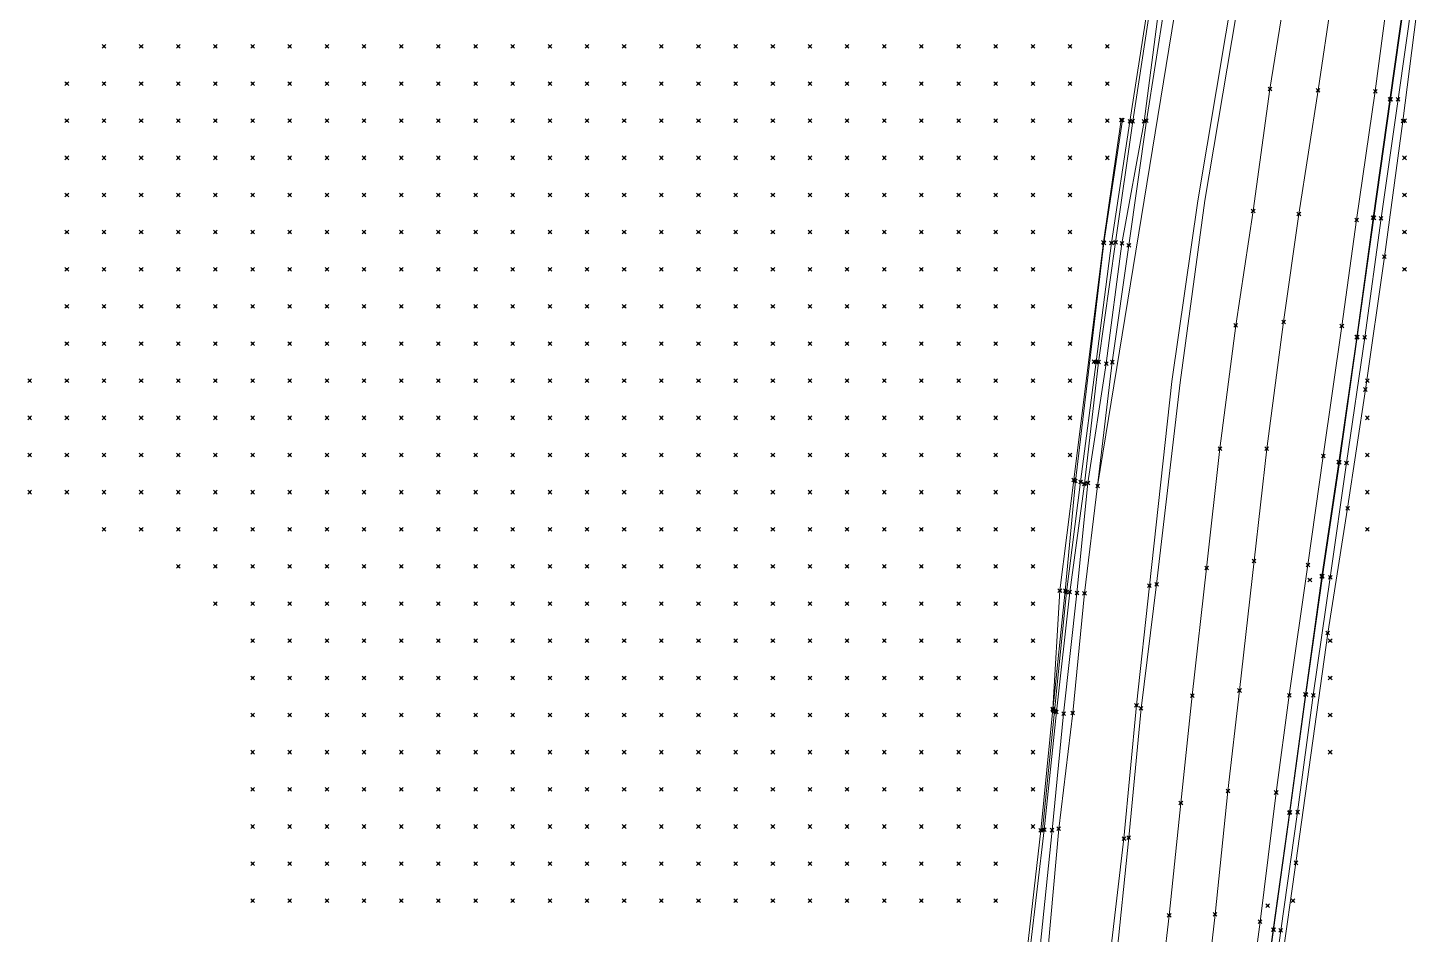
# Model space of a CAD drawing. Header units: metres. Extents: x 441556 to 446409, y 432338 to 461058.
# Drawn here: x 441572.9 to 441685.3, y 453339.2 to 453412.3 of the extents above; entities that cross this region are included whole.
import ezdxf

# ---------------------------------------------------------------- set-up
doc = ezdxf.new("R2010")
doc.units = ezdxf.units.M
doc.header["$MEASUREMENT"] = 0
doc.header["$PDMODE"] = 35
doc.header["$PDSIZE"] = 0.15
for name, color, linetype, lineweight in [('DTM-BRE-RevN_GRP_ CAROSABIL', 2, 'Continuous', 0), ('DTM-BRE-RevN_GRP_ACOSTAMENT', 2, 'Continuous', 0), ('DTM-BRE-RevN_GRP_AX', 2, 'Continuous', 0), ('DTM-BRE-RevN_GRP_PARAPET METALIC', 2, 'Continuous', 0), ('DTM-BRE-RevN_GRP_PARAPET NEW JERSEY', 2, 'Continuous', 0), ('DTM-BRE-RevN_GRP_SANT BETON JOS', 2, 'Continuous', 0), ('DTM-BRE-RevN_GRP_SANT BETON SUS', 2, 'Continuous', 0), ('DTM-BRE-RevN_GRP_ZID SPRIJIN JOS', 2, 'Continuous', 0), ('DTM-BRE-RevN_GRP_ZID SPRIJIN SUS', 2, 'Continuous', 0), ('DTM-BRE-RevN_YP_RevG', 1, 'Continuous', 0), ('DTM-BRE-RevN_YP_RevL', 1, 'Continuous', 0), ('DTM-NOK-RevN_LIDAR_co_lidar', 91, 'Continuous', 0), ('DTM-NOK-RevN_RTK', 32, 'Continuous', 0)]:
    doc.layers.add(name, color=color, linetype=linetype, lineweight=lineweight)

msp = doc.modelspace()

# ---------------------------------------------------------------- linework, layer by layer
at = {"layer": 'DTM-BRE-RevN_GRP_ CAROSABIL'}
for p, q in [((441677.098, 453407.298, 358.838), (441678.545, 453416.952, 358.759)), ((441664.702, 453414.089, 361.063), (441663.242, 453404.832, 361.058)), ((441675.541, 453397.303, 358.761), (441677.098, 453407.298, 358.838)), ((441663.242, 453404.832, 361.058), (441661.818, 453394.776, 359.022)), ((441674.312, 453388.587, 358.741), (441675.541, 453397.303, 358.761)), ((441661.818, 453394.776, 359.022), (441660.477, 453385.341, 359.017)), ((441672.951, 453378.347, 358.736), (441674.312, 453388.587, 358.741)), ((441660.477, 453385.341, 359.017), (441659.295, 453375.348, 359)), ((441671.926, 453369.295, 358.73), (441672.951, 453378.347, 358.736)), ((441659.295, 453375.348, 359), (441658.24, 453366.687, 358.942)), ((441670.75, 453358.832, 358.757), (441671.926, 453369.295, 358.73)), ((441658.24, 453366.687, 358.942), (441657.294, 453357.022, 358.952)), ((441669.816, 453350.714, 358.746), (441670.75, 453358.832, 358.757)), ((441657.294, 453357.022, 358.952), (441656.155, 453347.674, 359.017)), ((441668.774, 453340.757, 358.778), (441669.816, 453350.714, 358.746)), ((441656.155, 453347.674, 359.017), (441655.308, 453338.093, 359.009)), ((441667.781, 453331.705, 358.748), (441668.774, 453340.757, 358.778))]:
    msp.add_line(p, q, dxfattribs=at)
at = {"layer": 'DTM-BRE-RevN_GRP_ACOSTAMENT'}
for p, q in [((441682.894, 453406.562, 358.604), (441684.226, 453415.946, 358.652)), ((441681.54, 453397.001, 358.594), (441682.894, 453406.562, 358.604)), ((441680.216, 453387.361, 358.584), (441681.54, 453397.001, 358.594)), ((441678.763, 453377.27, 358.601), (441680.216, 453387.361, 358.584)), ((441677.389, 453368.058, 358.576), (441678.763, 453377.27, 358.601)), ((441676.079, 453358.52, 358.588), (441677.389, 453368.058, 358.576)), ((441674.775, 453348.961, 358.602), (441676.079, 453358.52, 358.588)), ((441673.48, 453339.525, 358.636), (441674.775, 453348.961, 358.602)), ((441672.112, 453330.042, 358.618), (441673.48, 453339.525, 358.636))]:
    msp.add_line(p, q, dxfattribs=at)
at = {"layer": 'DTM-BRE-RevN_GRP_AX'}
for p, q in [((441673.212, 453407.395, 358.825), (441674.763, 453417.228, 358.856)), ((441671.854, 453397.557, 358.825), (441673.212, 453407.395, 358.825)), ((441670.449, 453388.308, 358.811), (441671.854, 453397.557, 358.825)), ((441669.167, 453378.365, 358.807), (441670.449, 453388.308, 358.811)), ((441668.091, 453368.719, 358.76), (441669.167, 453378.365, 358.807)), ((441666.936, 453358.421, 358.785), (441668.091, 453368.719, 358.76)), ((441666.014, 453349.743, 358.792), (441666.936, 453358.421, 358.785)), ((441665.074, 453340.674, 358.788), (441666.014, 453349.743, 358.792)), ((441664.034, 453331.638, 358.758), (441665.074, 453340.674, 358.788))]:
    msp.add_line(p, q, dxfattribs=at)
at = {"layer": 'DTM-BRE-RevN_GRP_PARAPET METALIC'}
for p, q in [((441681.716, 453407.21, 358.66), (441682.872, 453416.077, 358.667)), ((441680.208, 453396.829, 358.619), (441681.716, 453407.21, 358.66)), ((441679.011, 453388.254, 358.601), (441680.208, 453396.829, 358.619)), ((441677.517, 453377.762, 358.615), (441679.011, 453388.254, 358.601)), ((441676.276, 453368.968, 358.6), (441677.517, 453377.762, 358.615)), ((441674.769, 453358.442, 358.559), (441676.276, 453368.968, 358.6)), ((441673.711, 453350.594, 358.582), (441674.769, 453358.442, 358.559)), ((441672.409, 453340.166, 358.629), (441673.711, 453350.594, 358.582)), ((441671.258, 453331.488, 358.632), (441672.409, 453340.166, 358.629))]:
    msp.add_line(p, q, dxfattribs=at)
at = {"layer": 'DTM-BRE-RevN_GRP_PARAPET NEW JERSEY'}
for p, q in [((441663.48, 453367.295, 358.738), (441662.436, 453357.64, 358.872)), ((441662.801, 453357.383, 358.684), (441664.059, 453367.409, 358.744)), ((441662.436, 453357.64, 358.872), (441661.418, 453346.875, 358.882)), ((441661.813, 453346.951, 358.852), (441662.801, 453357.383, 358.684)), ((441659.855, 453328.048, 358.86), (441661.813, 453346.951, 358.852)), ((441661.418, 453346.875, 358.882), (441660.275, 453337.248, 358.937))]:
    msp.add_line(p, q, dxfattribs=at)
at = {"layer": 'DTM-BRE-RevN_GRP_SANT BETON JOS'}
for p, q in [((441663.606, 453414.318, 360.653), (441662.139, 453404.801, 360.702)), ((441662.139, 453404.801, 360.702), (441660.748, 453395.028, 358.587)), ((441660.748, 453395.028, 358.587), (441659.38, 453385.355, 358.657)), ((441659.38, 453385.355, 358.657), (441658.235, 453375.509, 358.643)), ((441658.235, 453375.509, 358.643), (441657.044, 453366.78, 358.518)), ((441657.044, 453366.78, 358.518), (441655.97, 453357.101, 358.525)), ((441655.97, 453357.101, 358.525), (441654.989, 453347.594, 358.568)), ((441654.989, 453347.594, 358.568), (441653.853, 453337.991, 358.522))]:
    msp.add_line(p, q, dxfattribs=at)
at = {"layer": 'DTM-BRE-RevN_GRP_SANT BETON SUS'}
for p, q in [((441663.415, 453414.442, 360.832), (441661.902, 453404.78, 360.841)), ((441664.301, 453414.299, 360.93), (441663.058, 453404.781, 361.018)), ((441661.902, 453404.78, 360.841), (441660.419, 453394.969, 358.752)), ((441663.058, 453404.781, 361.018), (441661.264, 453394.931, 358.836)), ((441660.419, 453394.969, 358.752), (441659.173, 453385.36, 358.814)), ((441661.264, 453394.931, 358.836), (441659.999, 453385.224, 358.865)), ((441659.173, 453385.36, 358.814), (441657.921, 453375.673, 358.771)), ((441659.999, 453385.224, 358.865), (441658.51, 453375.588, 358.715)), ((441657.921, 453375.673, 358.771), (441656.777, 453366.765, 358.712)), ((441658.51, 453375.588, 358.715), (441657.632, 453366.696, 358.772)), ((441656.777, 453366.765, 358.712), (441655.827, 453357.167, 358.619)), ((441657.632, 453366.696, 358.772), (441656.558, 453356.952, 358.755)), ((441655.827, 453357.167, 358.619), (441654.855, 453347.579, 358.67)), ((441656.558, 453356.952, 358.755), (441655.618, 453347.554, 358.831)), ((441655.618, 453347.554, 358.831), (441654.669, 453338.13, 358.871))]:
    msp.add_line(p, q, dxfattribs=at)
at = {"layer": 'DTM-BRE-RevN_GRP_ZID SPRIJIN JOS'}
for p, q in [((441683.946, 453404.805, 355.284), (441685.255, 453415.142, 355.198)), ((441661.294, 453404.904, 360.806), (441659.807, 453394.967, 358.643)), ((441682.445, 453393.856, 355.148), (441683.946, 453404.805, 355.284)), ((441659.807, 453394.967, 358.643), (441657.5, 453375.741, 358.843)), ((441680.912, 453383.135, 355.173), (441682.445, 453393.856, 355.148)), ((441679.481, 453373.546, 355.236), (441680.912, 453383.135, 355.173)), ((441657.5, 453375.741, 358.843), (441656.682, 453366.886, 358.629)), ((441677.873, 453363.469, 355.239), (441679.481, 453373.546, 355.236)), ((441656.682, 453366.886, 358.629), (441655.694, 453357.239, 358.671)), ((441675.31, 453344.918, 355.485), (441677.873, 453363.469, 355.239)), ((441673.166, 453329.872, 355.44), (441675.31, 453344.918, 355.485))]:
    msp.add_line(p, q, dxfattribs=at)
at = {"layer": 'DTM-BRE-RevN_GRP_ZID SPRIJIN SUS'}
for p, q in [((441682.945, 453406.563, 358.792), (441684.278, 453415.927, 358.845)), ((441684.863, 453415.84, 358.834), (441683.552, 453406.571, 358.779)), ((441681.6, 453396.997, 358.788), (441682.945, 453406.563, 358.792)), ((441683.552, 453406.571, 358.779), (441682.175, 453396.957, 358.786)), ((441659.768, 453395.02, 359.437), (441661.208, 453404.9, 359.586)), ((441680.252, 453387.37, 358.758), (441681.6, 453396.997, 358.788)), ((441682.175, 453396.957, 358.786), (441680.86, 453387.346, 358.743)), ((441657.373, 453375.837, 359.607), (441659.768, 453395.02, 359.437)), ((441678.812, 453377.246, 358.743), (441680.252, 453387.37, 358.758)), ((441680.86, 453387.346, 358.743), (441679.388, 453377.206, 358.737)), ((441677.445, 453368.061, 358.702), (441678.812, 453377.246, 358.743)), ((441679.388, 453377.206, 358.737), (441678.073, 453367.968, 358.719)), ((441656.248, 453366.897, 359.452), (441657.373, 453375.837, 359.607)), ((441676.119, 453358.502, 358.732), (441677.445, 453368.061, 358.702)), ((441678.073, 453367.968, 358.719), (441676.708, 453358.449, 358.724)), ((441655.675, 453357.331, 359.662), (441656.248, 453366.897, 359.452)), ((441674.826, 453348.991, 358.731), (441676.119, 453358.502, 358.732)), ((441676.708, 453358.449, 358.724), (441675.439, 453349.006, 358.725)), ((441654.706, 453347.539, 359.517), (441655.675, 453357.331, 359.662)), ((441673.507, 453339.516, 358.787), (441674.826, 453348.991, 358.731)), ((441675.439, 453349.006, 358.725), (441674.086, 453339.458, 358.758)), ((441653.623, 453337.853, 359.66), (441654.706, 453347.539, 359.517)), ((441672.175, 453330.034, 358.781), (441673.507, 453339.516, 358.787)), ((441674.086, 453339.458, 358.758), (441672.747, 453330.018, 358.752))]:
    msp.add_line(p, q, dxfattribs=at)
at = {"layer": 'DTM-BRE-RevN_YP_RevG'}
msp.add_line((441659.295, 453375.348, 359), (441675.106, 453472.264, 359.306), dxfattribs=at)
at = {"layer": 'DTM-BRE-RevN_YP_RevL', "extrusion": (-0.000539822, -0.004057, 0.999992), "elevation": -1719.046, "flags": 128}
msp.add_lwpolyline([(441676.551, 453449.089), (441667.505, 453395.115), (441665.431, 453380.54), (441663.609, 453364.052)], dxfattribs=at)
at = {"layer": 'DTM-BRE-RevN_YP_RevL', "extrusion": (-0.000841484, -0.004658, 0.999989), "elevation": -2124.83, "flags": 128}
msp.add_lwpolyline([(441664.205, 453362.43), (441666.1, 453378.732), (441668.104, 453393.417), (441677.134, 453447.036)], dxfattribs=at)
at = {"layer": 'DTM-NOK-RevN_LIDAR_co_lidar'}
for p in [(441579.093, 453410.838, 429.11), (441582.092, 453410.838, 426.957), (441585.091, 453410.838, 424.946), (441588.091, 453410.838, 423.105), (441591.09, 453410.838, 421.621), (441594.089, 453410.838, 420.086), (441597.089, 453410.838, 418.108), (441600.088, 453410.838, 415.846), (441603.087, 453410.838, 413.58), (441606.087, 453410.838, 410.869), (441609.086, 453410.838, 407.345), (441612.085, 453410.838, 404.901), (441615.085, 453410.838, 401.847), (441618.084, 453410.838, 399.125), (441621.083, 453410.838, 396.402), (441624.083, 453410.838, 393.651), (441627.082, 453410.838, 391.676), (441630.081, 453410.838, 388.807), (441633.081, 453410.838, 386.067), (441636.08, 453410.838, 383.321), (441639.079, 453410.838, 380.484), (441642.079, 453410.838, 377.706), (441645.078, 453410.838, 374.677), (441648.078, 453410.838, 371.93), (441651.077, 453410.838, 369.586), (441654.076, 453410.838, 367.075), (441657.076, 453410.838, 364.362), (441660.075, 453410.838, 361.576), (441576.093, 453407.839, 429.498), (441579.093, 453407.839, 427.279), (441582.092, 453407.839, 425.267), (441585.091, 453407.839, 423.234), (441588.091, 453407.839, 421.403), (441591.09, 453407.839, 419.712), (441594.089, 453407.839, 417.952), (441597.089, 453407.839, 415.981), (441600.088, 453407.839, 414.031), (441603.087, 453407.839, 412.506), (441606.087, 453407.839, 410.377), (441609.086, 453407.839, 406.57), (441612.085, 453407.839, 403.148), (441615.085, 453407.839, 400.349), (441618.084, 453407.839, 397.945), (441621.083, 453407.839, 395.475), (441624.083, 453407.839, 392.76), (441627.082, 453407.839, 390.42), (441630.081, 453407.839, 387.97), (441633.081, 453407.839, 385.109), (441636.08, 453407.839, 382.324), (441639.079, 453407.839, 379.427), (441642.079, 453407.839, 376.489), (441645.078, 453407.839, 373.814), (441648.078, 453407.839, 371.264), (441651.077, 453407.839, 368.877), (441654.076, 453407.839, 366.591), (441657.076, 453407.839, 363.889), (441660.075, 453407.839, 360.831), (441576.093, 453404.839, 429.704), (441579.093, 453404.839, 427.244), (441582.092, 453404.839, 424.85), (441585.091, 453404.839, 422.671), (441588.091, 453404.839, 420.294), (441591.09, 453404.839, 417.948), (441594.089, 453404.839, 415.431), (441597.089, 453404.839, 413.526), (441600.088, 453404.839, 412.32), (441603.087, 453404.839, 410.718), (441606.087, 453404.839, 408.206), (441609.086, 453404.839, 404.44), (441612.085, 453404.839, 401.813), (441615.085, 453404.839, 398.878), (441618.084, 453404.839, 396.719), (441621.083, 453404.839, 394.682), (441624.083, 453404.839, 391.947), (441627.082, 453404.839, 389.267), (441630.081, 453404.839, 386.728), (441633.081, 453404.839, 384.227), (441636.08, 453404.839, 381.568), (441639.079, 453404.839, 378.648), (441642.079, 453404.839, 375.677), (441645.078, 453404.839, 373.049), (441648.078, 453404.839, 370.666), (441651.077, 453404.839, 368.282), (441654.076, 453404.839, 365.864), (441657.076, 453404.839, 363.339), (441660.075, 453404.839, 360.642), (441684.07, 453404.839, 356.231), (441576.093, 453401.84, 430.113), (441579.093, 453401.84, 427.677), (441582.092, 453401.84, 425.399), (441585.091, 453401.84, 423.02), (441588.091, 453401.84, 420.106), (441591.09, 453401.84, 417.758), (441594.089, 453401.84, 415.408), (441597.089, 453401.84, 412.703), (441600.088, 453401.84, 410.605), (441603.087, 453401.84, 408.939), (441606.087, 453401.84, 406.604), (441609.086, 453401.84, 403.329), (441612.085, 453401.84, 400.52), (441615.085, 453401.84, 397.951), (441618.084, 453401.84, 396.067), (441621.083, 453401.84, 393.735), (441624.083, 453401.84, 391.211), (441627.082, 453401.84, 388.314), (441630.081, 453401.84, 385.883), (441633.081, 453401.84, 383.516), (441636.08, 453401.84, 380.956), (441639.079, 453401.84, 378.217), (441642.079, 453401.84, 375.456), (441645.078, 453401.84, 372.826), (441648.078, 453401.84, 370.423), (441651.077, 453401.84, 368.17), (441654.076, 453401.84, 365.623), (441657.076, 453401.84, 362.98), (441660.075, 453401.84, 360.399), (441684.07, 453401.84, 355.486), (441576.093, 453398.841, 430.891), (441579.093, 453398.841, 428.392), (441582.092, 453398.841, 426.436), (441585.091, 453398.841, 423.616), (441588.091, 453398.841, 420.331), (441591.09, 453398.841, 418.01), (441594.089, 453398.841, 415.815), (441597.089, 453398.841, 412.918), (441600.088, 453398.841, 410.305), (441603.087, 453398.841, 408.021), (441606.087, 453398.841, 405.003), (441609.086, 453398.841, 401.902), (441612.085, 453398.841, 399.375), (441615.085, 453398.841, 396.701), (441618.084, 453398.841, 394.721), (441621.083, 453398.841, 392.648), (441624.083, 453398.841, 389.981), (441627.082, 453398.841, 387.676), (441630.081, 453398.841, 385.365), (441633.081, 453398.841, 383.191), (441636.08, 453398.841, 380.777), (441639.079, 453398.841, 378.217), (441642.079, 453398.841, 375.88), (441645.078, 453398.841, 373.313), (441648.078, 453398.841, 370.846), (441651.077, 453398.841, 368.513), (441654.076, 453398.841, 365.563), (441657.076, 453398.841, 362.698), (441684.07, 453398.841, 355.087), (441576.093, 453395.841, 431.298), (441579.093, 453395.841, 428.776), (441582.092, 453395.841, 426.528), (441585.091, 453395.841, 424.098), (441588.091, 453395.841, 421.09), (441591.09, 453395.841, 418.652), (441594.089, 453395.841, 416.111), (441597.089, 453395.841, 413.35), (441600.088, 453395.841, 411.012), (441603.087, 453395.841, 408.382), (441606.087, 453395.841, 405.46), (441609.086, 453395.841, 402.883), (441612.085, 453395.841, 400.089), (441615.085, 453395.841, 395.887), (441618.084, 453395.841, 393.681), (441621.083, 453395.841, 391.435), (441624.083, 453395.841, 388.88), (441627.082, 453395.841, 386.728), (441630.081, 453395.841, 384.578), (441633.081, 453395.841, 382.549), (441636.08, 453395.841, 380.503), (441639.079, 453395.841, 378.427), (441642.079, 453395.841, 376.248), (441645.078, 453395.841, 373.542), (441648.078, 453395.841, 370.796), (441651.077, 453395.841, 368.024), (441654.076, 453395.841, 365.04), (441657.076, 453395.841, 362.153), (441684.07, 453395.841, 354.81), (441576.093, 453392.842, 431.957), (441579.093, 453392.842, 429.458), (441582.092, 453392.842, 426.844), (441585.091, 453392.842, 425.057), (441588.091, 453392.842, 422.253), (441591.09, 453392.842, 419.444), (441594.089, 453392.842, 416.523), (441597.089, 453392.842, 413.794), (441600.088, 453392.842, 411.814), (441603.087, 453392.842, 409.332), (441606.087, 453392.842, 406.621), (441609.086, 453392.842, 404.291), (441612.085, 453392.842, 401.351), (441615.085, 453392.842, 396.37), (441618.084, 453392.842, 393.865), (441621.083, 453392.842, 391.27), (441624.083, 453392.842, 388.907), (441627.082, 453392.842, 386.397), (441630.081, 453392.842, 383.86), (441633.081, 453392.842, 381.499), (441636.08, 453392.842, 379.416), (441639.079, 453392.842, 377.531), (441642.079, 453392.842, 375.474), (441645.078, 453392.842, 372.888), (441648.078, 453392.842, 370.14), (441651.077, 453392.842, 367.3), (441654.076, 453392.842, 364.562), (441657.076, 453392.842, 361.85), (441684.07, 453392.842, 354.676), (441576.093, 453389.843, 432.77), (441579.093, 453389.843, 430.532), (441582.092, 453389.843, 428.203), (441585.091, 453389.843, 425.792), (441588.091, 453389.843, 423.385), (441591.09, 453389.843, 421.004), (441594.089, 453389.843, 417.452), (441597.089, 453389.843, 414.421), (441600.088, 453389.843, 412.608), (441603.087, 453389.843, 410.013), (441606.087, 453389.843, 407.349), (441609.086, 453389.843, 404.864), (441612.085, 453389.843, 401.803), (441615.085, 453389.843, 397.419), (441618.084, 453389.843, 394.681), (441621.083, 453389.843, 391.748), (441624.083, 453389.843, 388.985), (441627.082, 453389.843, 386.317), (441630.081, 453389.843, 383.806), (441633.081, 453389.843, 381.476), (441636.08, 453389.843, 378.869), (441639.079, 453389.843, 376.534), (441642.079, 453389.843, 374.302), (441645.078, 453389.843, 371.649), (441648.078, 453389.843, 369.206), (441651.077, 453389.843, 366.765), (441654.076, 453389.843, 364.254), (441657.076, 453389.843, 361.489), (441576.093, 453386.843, 433.52), (441579.093, 453386.843, 431.296), (441582.092, 453386.843, 429.145), (441585.091, 453386.843, 426.401), (441588.091, 453386.843, 424.041), (441591.09, 453386.843, 422.026), (441594.089, 453386.843, 418.886), (441597.089, 453386.843, 415.84), (441600.088, 453386.843, 413.261), (441603.087, 453386.843, 410.21), (441606.087, 453386.843, 407.77), (441609.086, 453386.843, 405.145), (441612.085, 453386.843, 402.339), (441615.085, 453386.843, 398.753), (441618.084, 453386.843, 395.709), (441621.083, 453386.843, 392.994), (441624.083, 453386.843, 388.265), (441627.082, 453386.843, 385.849), (441630.081, 453386.843, 383.464), (441633.081, 453386.843, 381.231), (441636.08, 453386.843, 378.707), (441639.079, 453386.843, 376.242), (441642.079, 453386.843, 373.75), (441645.078, 453386.843, 371.239), (441648.078, 453386.843, 368.813), (441651.077, 453386.843, 366.262), (441654.076, 453386.843, 363.838), (441657.076, 453386.843, 361.141), (441573.094, 453383.844, 436.337), (441576.093, 453383.844, 433.937), (441579.093, 453383.844, 431.714), (441582.092, 453383.844, 429.651), (441585.091, 453383.844, 427.072), (441588.091, 453383.844, 424.084), (441591.09, 453383.844, 421.749), (441594.089, 453383.844, 419.444), (441597.089, 453383.844, 416.717), (441600.088, 453383.844, 413.633), (441603.087, 453383.844, 410.692), (441606.087, 453383.844, 408.56), (441609.086, 453383.844, 405.87), (441612.085, 453383.844, 403.2), (441615.085, 453383.844, 400.299), (441618.084, 453383.844, 397.422), (441621.083, 453383.844, 394.207), (441624.083, 453383.844, 388.503), (441627.082, 453383.844, 385.334), (441630.081, 453383.844, 382.767), (441633.081, 453383.844, 380.392), (441636.08, 453383.844, 378.125), (441639.079, 453383.844, 375.757), (441642.079, 453383.844, 373.515), (441645.078, 453383.844, 371.39), (441648.078, 453383.844, 368.693), (441651.077, 453383.844, 365.921), (441654.076, 453383.844, 363.446), (441657.076, 453383.844, 360.793), (441681.07, 453383.844, 356.287), (441573.094, 453380.845, 436.814), (441576.093, 453380.845, 434.386), (441579.093, 453380.845, 432.02), (441582.092, 453380.845, 430.025), (441585.091, 453380.845, 427.521), (441588.091, 453380.845, 424.509), (441591.09, 453380.845, 421.977), (441594.089, 453380.845, 419.784), (441597.089, 453380.845, 417.267), (441600.088, 453380.845, 414.477), (441603.087, 453380.845, 411.847), (441606.087, 453380.845, 409.372), (441609.086, 453380.845, 406.637), (441612.085, 453380.845, 404.046), (441615.085, 453380.845, 401.527), (441618.084, 453380.845, 398.982), (441621.083, 453380.845, 395.703), (441624.083, 453380.845, 391.036), (441627.082, 453380.845, 385.192), (441630.081, 453380.845, 382.302), (441633.081, 453380.845, 379.773), (441636.08, 453380.845, 377.42), (441639.079, 453380.845, 375.001), (441642.079, 453380.845, 372.944), (441645.078, 453380.845, 370.926), (441648.078, 453380.845, 368.434), (441651.077, 453380.845, 365.768), (441654.076, 453380.845, 363.439), (441657.076, 453380.845, 360.691), (441681.07, 453380.845, 355.683), (441573.094, 453377.845, 437.08), (441576.093, 453377.845, 434.872), (441579.093, 453377.845, 432.418), (441582.092, 453377.845, 430.608), (441585.091, 453377.845, 428.53), (441588.091, 453377.845, 425.528), (441591.09, 453377.845, 422.782), (441594.089, 453377.845, 420.483), (441597.089, 453377.845, 418.064), (441600.088, 453377.845, 415.501), (441603.087, 453377.845, 412.845), (441606.087, 453377.845, 410.012), (441609.086, 453377.845, 407.164), (441612.085, 453377.845, 404.863), (441615.085, 453377.845, 402.364), (441618.084, 453377.845, 399.841), (441621.083, 453377.845, 397.152), (441624.083, 453377.845, 393.669), (441627.082, 453377.845, 385.739), (441630.081, 453377.845, 382.263), (441633.081, 453377.845, 379.559), (441636.08, 453377.845, 377.035), (441639.079, 453377.845, 374.467), (441642.079, 453377.845, 372.164), (441645.078, 453377.845, 370.066), (441648.078, 453377.845, 367.889), (441651.077, 453377.845, 365.454), (441654.076, 453377.845, 363.305), (441657.076, 453377.845, 360.586), (441681.07, 453377.845, 355.144), (441573.094, 453374.846, 437.152), (441576.093, 453374.846, 434.989), (441579.093, 453374.846, 432.765), (441582.092, 453374.846, 430.923), (441585.091, 453374.846, 429), (441588.091, 453374.846, 425.905), (441591.09, 453374.846, 423.023), (441594.089, 453374.846, 420.719), (441597.089, 453374.846, 418.357), (441600.088, 453374.846, 415.825), (441603.087, 453374.846, 413.228), (441606.087, 453374.846, 410.613), (441609.086, 453374.846, 407.715), (441612.085, 453374.846, 405.364), (441615.085, 453374.846, 402.979), (441618.084, 453374.846, 400.546), (441621.083, 453374.846, 397.74), (441624.083, 453374.846, 394.23), (441627.082, 453374.846, 386.565), (441630.081, 453374.846, 382.553), (441633.081, 453374.846, 379.677), (441636.08, 453374.846, 376.624), (441639.079, 453374.846, 373.979), (441642.079, 453374.846, 371.617), (441645.078, 453374.846, 369.305), (441648.078, 453374.846, 366.986), (441651.077, 453374.846, 364.865), (441654.076, 453374.846, 362.783), (441681.07, 453374.846, 354.77), (441579.093, 453371.847, 432.562), (441582.092, 453371.847, 430.286), (441585.091, 453371.847, 427.885), (441588.091, 453371.847, 425.548), (441591.09, 453371.847, 423.089), (441594.089, 453371.847, 420.618), (441597.089, 453371.847, 418.221), (441600.088, 453371.847, 415.739), (441603.087, 453371.847, 413.225), (441606.087, 453371.847, 410.66), (441609.086, 453371.847, 407.894), (441612.085, 453371.847, 405.206), (441615.085, 453371.847, 402.96), (441618.084, 453371.847, 400.813), (441621.083, 453371.847, 398.078), (441624.083, 453371.847, 393.91), (441627.082, 453371.847, 387.775), (441630.081, 453371.847, 383.173), (441633.081, 453371.847, 379.834), (441636.08, 453371.847, 376.429), (441639.079, 453371.847, 373.627), (441642.079, 453371.847, 371.276), (441645.078, 453371.847, 368.594), (441648.078, 453371.847, 366.118), (441651.077, 453371.847, 364.035), (441654.076, 453371.847, 362.087), (441681.07, 453371.847, 354.772), (441585.091, 453368.847, 427.451), (441588.091, 453368.847, 425.095), (441591.09, 453368.847, 422.701), (441594.089, 453368.847, 420.373), (441597.089, 453368.847, 417.859), (441600.088, 453368.847, 415.106), (441603.087, 453368.847, 412.576), (441606.087, 453368.847, 410.137), (441609.086, 453368.847, 407.4), (441612.085, 453368.847, 404.536), (441615.085, 453368.847, 402.247), (441618.084, 453368.847, 400.324), (441621.083, 453368.847, 397.869), (441624.083, 453368.847, 394.306), (441627.082, 453368.847, 390.209), (441630.081, 453368.847, 384.391), (441633.081, 453368.847, 379.812), (441636.08, 453368.847, 376.739), (441639.079, 453368.847, 373.593), (441642.079, 453368.847, 370.944), (441645.078, 453368.847, 368.13), (441648.078, 453368.847, 365.48), (441651.077, 453368.847, 363.113), (441654.076, 453368.847, 361.088), (441588.091, 453365.848, 424.136), (441591.09, 453365.848, 421.847), (441594.089, 453365.848, 419.88), (441597.089, 453365.848, 417.219), (441600.088, 453365.848, 413.98), (441603.087, 453365.848, 411.441), (441606.087, 453365.848, 409.084), (441609.086, 453365.848, 406.387), (441612.085, 453365.848, 403.531), (441615.085, 453365.848, 401.394), (441618.084, 453365.848, 399.416), (441621.083, 453365.848, 397.168), (441624.083, 453365.848, 394.705), (441627.082, 453365.848, 391.423), (441630.081, 453365.848, 385.256), (441633.081, 453365.848, 379.945), (441636.08, 453365.848, 376.27), (441639.079, 453365.848, 373.421), (441642.079, 453365.848, 370.73), (441645.078, 453365.848, 367.694), (441648.078, 453365.848, 364.897), (441651.077, 453365.848, 362.647), (441654.076, 453365.848, 360.671), (441591.09, 453362.849, 420.904), (441594.089, 453362.849, 418.548), (441597.089, 453362.849, 416.344), (441600.088, 453362.849, 413.491), (441603.087, 453362.849, 410.3), (441606.087, 453362.849, 407.473), (441609.086, 453362.849, 404.714), (441612.085, 453362.849, 402.256), (441615.085, 453362.849, 400.22), (441618.084, 453362.849, 398.301), (441621.083, 453362.849, 396.202), (441624.083, 453362.849, 393.518), (441627.082, 453362.849, 389.964), (441630.081, 453362.849, 384.236), (441633.081, 453362.849, 379.766), (441636.08, 453362.849, 376.118), (441639.079, 453362.849, 373.05), (441642.079, 453362.849, 370.457), (441645.078, 453362.849, 367.421), (441648.078, 453362.849, 364.545), (441651.077, 453362.849, 362.405), (441654.076, 453362.849, 360.428), (441678.071, 453362.849, 356.235), (441591.09, 453359.849, 419.462), (441594.089, 453359.849, 417.376), (441597.089, 453359.849, 415.448), (441600.088, 453359.849, 412.728), (441603.087, 453359.849, 409.673), (441606.087, 453359.849, 406.839), (441609.086, 453359.849, 403.982), (441612.085, 453359.849, 401.152), (441615.085, 453359.849, 398.856), (441618.084, 453359.849, 397.155), (441621.083, 453359.849, 395.093), (441624.083, 453359.849, 392.259), (441627.082, 453359.849, 387.491), (441630.081, 453359.849, 383.06), (441633.081, 453359.849, 379.54), (441636.08, 453359.849, 376.17), (441639.079, 453359.849, 372.534), (441642.079, 453359.849, 369.876), (441645.078, 453359.849, 367.25), (441648.078, 453359.849, 364.655), (441651.077, 453359.849, 362.726), (441654.076, 453359.849, 360.565), (441678.071, 453359.849, 355.545), (441591.09, 453356.85, 418.009), (441594.089, 453356.85, 416), (441597.089, 453356.85, 413.878), (441600.088, 453356.85, 411.636), (441603.087, 453356.85, 409.151), (441606.087, 453356.85, 406.168), (441609.086, 453356.85, 402.913), (441612.085, 453356.85, 399.924), (441615.085, 453356.85, 397.296), (441618.084, 453356.85, 395.649), (441621.083, 453356.85, 393.249), (441624.083, 453356.85, 390.274), (441627.082, 453356.85, 386.029), (441630.081, 453356.85, 382.222), (441633.081, 453356.85, 378.893), (441636.08, 453356.85, 375.814), (441639.079, 453356.85, 372.72), (441642.079, 453356.85, 369.74), (441645.078, 453356.85, 367.184), (441648.078, 453356.85, 364.838), (441651.077, 453356.85, 362.738), (441654.076, 453356.85, 360.455), (441678.071, 453356.85, 355.253), (441591.09, 453353.851, 416.957), (441594.089, 453353.851, 414.64), (441597.089, 453353.851, 412.522), (441600.088, 453353.851, 410.474), (441603.087, 453353.851, 408.138), (441606.087, 453353.851, 405.221), (441609.086, 453353.851, 401.656), (441612.085, 453353.851, 399.39), (441615.085, 453353.851, 396.596), (441618.084, 453353.851, 393.995), (441621.083, 453353.851, 391.713), (441624.083, 453353.851, 389.342), (441627.082, 453353.851, 385.402), (441630.081, 453353.851, 381.274), (441633.081, 453353.851, 378.442), (441636.08, 453353.851, 376.115), (441639.079, 453353.851, 373.167), (441642.079, 453353.851, 370.125), (441645.078, 453353.851, 367.542), (441648.078, 453353.851, 365.017), (441651.077, 453353.851, 362.805), (441654.076, 453353.851, 360.466), (441678.071, 453353.851, 355.15), (441591.09, 453350.851, 417.211), (441594.089, 453350.851, 414.894), (441597.089, 453350.851, 412.593), (441600.088, 453350.851, 409.207), (441603.087, 453350.851, 405.594), (441606.087, 453350.851, 403.144), (441609.086, 453350.851, 400.802), (441612.085, 453350.851, 398.672), (441615.085, 453350.851, 396.082), (441618.084, 453350.851, 393.42), (441621.083, 453350.851, 390.399), (441624.083, 453350.851, 387.641), (441627.082, 453350.851, 384.503), (441630.081, 453350.851, 380.661), (441633.081, 453350.851, 377.94), (441636.08, 453350.851, 375.462), (441639.079, 453350.851, 373.064), (441642.079, 453350.851, 370.225), (441645.078, 453350.851, 367.363), (441648.078, 453350.851, 364.853), (441651.077, 453350.851, 362.776), (441654.076, 453350.851, 360.257), (441591.09, 453347.852, 418.696), (441594.089, 453347.852, 416.299), (441597.089, 453347.852, 414.201), (441600.088, 453347.852, 410.667), (441603.087, 453347.852, 405.673), (441606.087, 453347.852, 402.33), (441609.086, 453347.852, 399.757), (441612.085, 453347.852, 397.297), (441615.085, 453347.852, 394.682), (441618.084, 453347.852, 391.997), (441621.083, 453347.852, 389.062), (441624.083, 453347.852, 386.218), (441627.082, 453347.852, 383.814), (441630.081, 453347.852, 380.754), (441633.081, 453347.852, 378.061), (441636.08, 453347.852, 375.494), (441639.079, 453347.852, 373.068), (441642.079, 453347.852, 370.103), (441645.078, 453347.852, 367.506), (441648.078, 453347.852, 365.041), (441651.077, 453347.852, 362.91), (441654.076, 453347.852, 360.317), (441591.09, 453344.853, 418.238), (441594.089, 453344.853, 415.553), (441597.089, 453344.853, 412.97), (441600.088, 453344.853, 410.027), (441603.087, 453344.853, 406.388), (441606.087, 453344.853, 403.344), (441609.086, 453344.853, 400.012), (441612.085, 453344.853, 396.649), (441615.085, 453344.853, 394.269), (441618.084, 453344.853, 391.539), (441621.083, 453344.853, 388.078), (441624.083, 453344.853, 385.792), (441627.082, 453344.853, 383.093), (441630.081, 453344.853, 380.635), (441633.081, 453344.853, 378.167), (441636.08, 453344.853, 375.733), (441639.079, 453344.853, 373.051), (441642.079, 453344.853, 370.071), (441645.078, 453344.853, 367.549), (441648.078, 453344.853, 365.111), (441651.077, 453344.853, 362.976), (441591.09, 453341.853, 417.998), (441594.089, 453341.853, 414.698), (441597.089, 453341.853, 412.204), (441600.088, 453341.853, 409.262), (441603.087, 453341.853, 405.627), (441606.087, 453341.853, 402.583), (441609.086, 453341.853, 399.635), (441612.085, 453341.853, 396.772), (441615.085, 453341.853, 394.016), (441618.084, 453341.853, 391.223), (441621.083, 453341.853, 387.889), (441624.083, 453341.853, 385.339), (441627.082, 453341.853, 382.593), (441630.081, 453341.853, 380.169), (441633.081, 453341.853, 377.703), (441636.08, 453341.853, 375.661), (441639.079, 453341.853, 373.157), (441642.079, 453341.853, 370.248), (441645.078, 453341.853, 367.666), (441648.078, 453341.853, 365.166), (441651.077, 453341.853, 362.752), (441675.072, 453341.853, 356.152)]:
    msp.add_point(p, dxfattribs=at)
at = {"layer": 'DTM-NOK-RevN_RTK'}
for p in [(441673.212, 453407.395, 358.825), (441677.098, 453407.298, 358.838), (441681.716, 453407.21, 358.66), (441682.894, 453406.562, 358.604), (441682.945, 453406.563, 358.792), (441683.552, 453406.571, 358.779), (441661.208, 453404.9, 359.586), (441661.294, 453404.904, 360.806), (441661.902, 453404.78, 360.841), (441662.139, 453404.801, 360.702), (441663.058, 453404.781, 361.018), (441663.242, 453404.832, 361.058), (441683.946, 453404.805, 355.284), (441671.854, 453397.557, 358.825), (441675.541, 453397.303, 358.761), (441680.208, 453396.829, 358.619), (441681.54, 453397.001, 358.594), (441681.6, 453396.997, 358.788), (441682.175, 453396.957, 358.786), (441659.768, 453395.02, 359.437), (441659.807, 453394.967, 358.643), (441660.419, 453394.969, 358.752), (441660.748, 453395.028, 358.587), (441661.264, 453394.931, 358.836), (441661.818, 453394.776, 359.022), (441682.445, 453393.856, 355.148), (441670.449, 453388.308, 358.811), (441674.312, 453388.587, 358.741), (441679.011, 453388.254, 358.601), (441680.216, 453387.361, 358.584), (441680.252, 453387.37, 358.758), (441680.86, 453387.346, 358.743), (441659.008, 453385.377, 358.832), (441659.173, 453385.36, 358.814), (441659.38, 453385.355, 358.657), (441659.999, 453385.224, 358.865), (441660.477, 453385.341, 359.017), (441680.912, 453383.135, 355.173), (441669.167, 453378.365, 358.807), (441672.951, 453378.347, 358.736), (441677.517, 453377.762, 358.615), (441678.763, 453377.27, 358.601), (441678.812, 453377.246, 358.743), (441679.388, 453377.206, 358.737), (441657.373, 453375.837, 359.607), (441657.5, 453375.741, 358.843), (441657.921, 453375.673, 358.771), (441658.235, 453375.509, 358.643), (441658.51, 453375.588, 358.715), (441659.295, 453375.348, 359), (441679.481, 453373.546, 355.236), (441671.926, 453369.295, 358.73), (441668.091, 453368.719, 358.76), (441676.276, 453368.968, 358.6), (441677.389, 453368.058, 358.576), (441677.445, 453368.061, 358.702), (441678.073, 453367.968, 358.719), (441656.248, 453366.897, 359.452), (441656.682, 453366.886, 358.629), (441663.48, 453367.295, 358.738), (441664.059, 453367.409, 358.744), (441676.427, 453367.756, 358.559), (441656.777, 453366.765, 358.712), (441657.044, 453366.78, 358.518), (441657.632, 453366.696, 358.772), (441658.24, 453366.687, 358.942), (441677.873, 453363.469, 355.239), (441666.936, 453358.421, 358.785), (441670.75, 453358.832, 358.757), (441674.769, 453358.442, 358.559), (441676.079, 453358.52, 358.588), (441676.119, 453358.502, 358.732), (441676.708, 453358.449, 358.724), (441655.675, 453357.331, 359.662), (441655.694, 453357.239, 358.671), (441655.827, 453357.167, 358.619), (441655.97, 453357.101, 358.525), (441656.558, 453356.952, 358.755), (441657.294, 453357.022, 358.952), (441662.436, 453357.64, 358.872), (441662.801, 453357.383, 358.684), (441669.816, 453350.714, 358.746), (441673.711, 453350.594, 358.582), (441666.014, 453349.743, 358.792), (441674.775, 453348.961, 358.602), (441674.826, 453348.991, 358.731), (441675.439, 453349.006, 358.725), (441654.706, 453347.539, 359.517), (441654.855, 453347.579, 358.67), (441654.989, 453347.594, 358.568), (441655.618, 453347.554, 358.831), (441656.155, 453347.674, 359.017), (441661.418, 453346.875, 358.882), (441661.813, 453346.951, 358.852), (441675.31, 453344.918, 355.485), (441673.028, 453341.459, 358.601), (441665.074, 453340.674, 358.788), (441668.774, 453340.757, 358.778), (441672.409, 453340.166, 358.629), (441673.48, 453339.525, 358.636), (441673.507, 453339.516, 358.787), (441674.086, 453339.458, 358.758)]:
    msp.add_point(p, dxfattribs=at)

doc.saveas('drawing.dxf')
